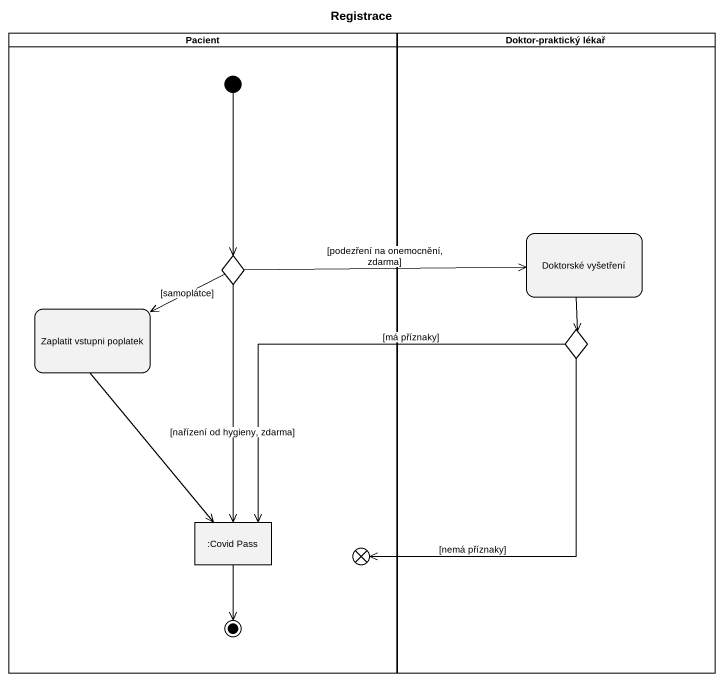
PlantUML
@startuml
title Registrace
hide empty description
state Pacient <<partition>> {
  state choice1 <<choice>>
  state "Zaplatit vstupni poplatek" as Zaplatit_vstupni_poplatek
  state ":Covid Pass" as Covid_Pass <<object>>
  state flowfinal1 <<end>>
  [*] --> choice1
  Covid_Pass --> [*]
}
state "Doktor-praktický lékař" as Doktor_praktický_lékař <<partition>> {
  state "Doktorské vyšetření" as Doktorské_vyšetření
  state choice2 <<choice>>
}
choice1 -right-> Doktorské_vyšetření : [podezření na onemocnění, zdarma]
choice1 -left-> Zaplatit_vstupni_poplatek : [samoplátce]
choice1 --> Covid_Pass : [nařízení od hygieny, zdarma]
Doktorské_vyšetření --> choice2
Zaplatit_vstupni_poplatek --> Covid_Pass
choice2 -left-> Covid_Pass : [má příznaky]
choice2 --> flowfinal1 : [nemá příznaky]
@enduml
